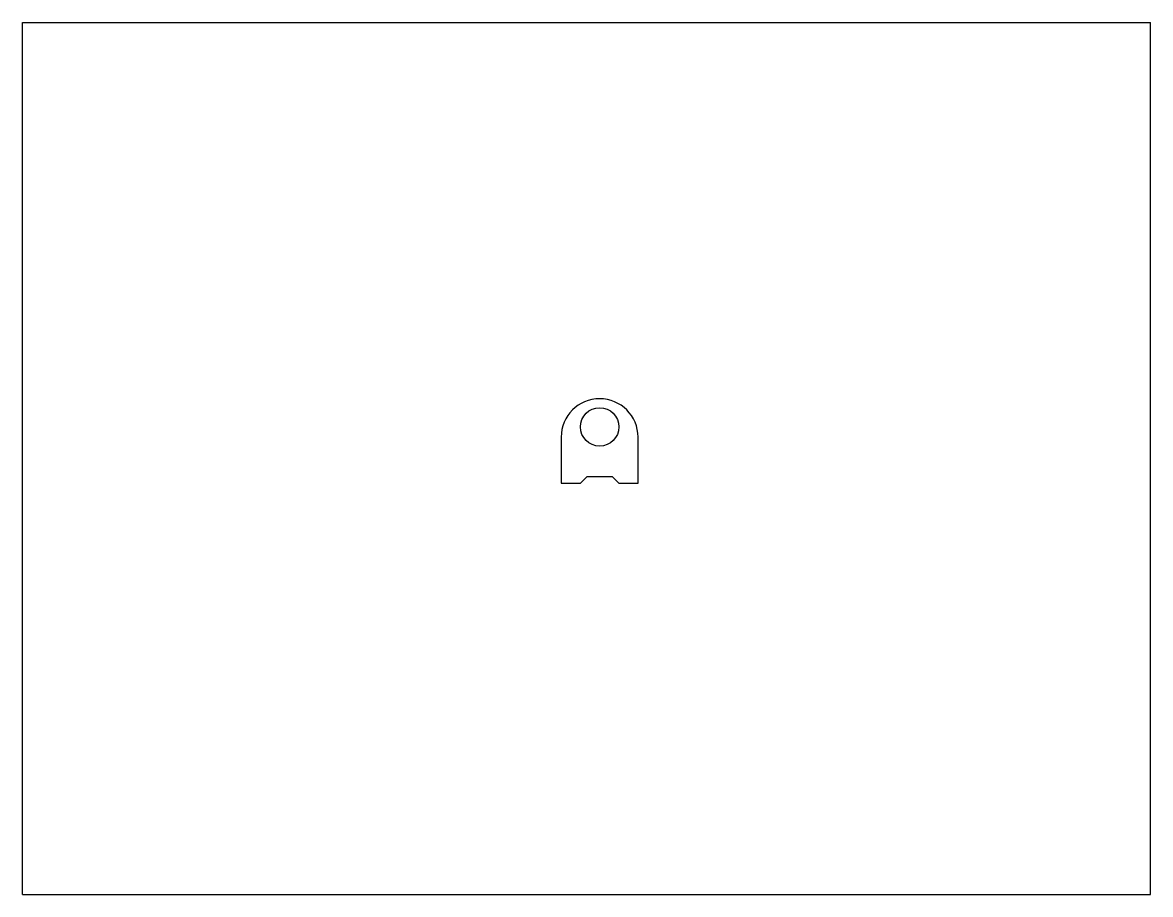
# Model space of a CAD drawing. Header units: inches. Extents: x 0 to 22, y 0 to 17.
import ezdxf

# ---------------------------------------------------------------- set-up
doc = ezdxf.new("R2010")
doc.units = ezdxf.units.IN
doc.header["$LTSCALE"] = 1.21
doc.header["$MEASUREMENT"] = 0
doc.layers.get('0').update_dxf_attribs({"linetype": 'CONTINUOUS'})
doc.layers.add('02___PRT_ALL_AXES', color=7, linetype='CONTINUOUS')

msp = doc.modelspace()

# ---------------------------------------------------------------- linework, layer by layer
at = {"color": 7, "linetype": 'CONTINUOUS'}
for p, q in [((0, 0), (0, 17)), ((0, 17), (22, 17)), ((22, 0), (22, 17)), ((10.506, 8.916), (10.506, 8.016)), ((12.006, 8.016), (12.006, 8.916)), ((11.006, 8.141), (10.881, 8.016)), ((11.506, 8.141), (11.006, 8.141)), ((11.631, 8.016), (11.506, 8.141)), ((10.506, 8.016), (10.881, 8.016)), ((11.631, 8.016), (12.006, 8.016)), ((0, 0), (22, 0))]:
    msp.add_line(p, q, dxfattribs=at)
msp.add_arc((11.256, 8.916), 0.75, 0, 180, dxfattribs=at)
at = {"layer": '02___PRT_ALL_AXES', "color": 7, "linetype": 'CONTINUOUS'}
msp.add_circle((11.256, 9.116), 0.375, dxfattribs=at)

doc.saveas('drawing.dxf')
